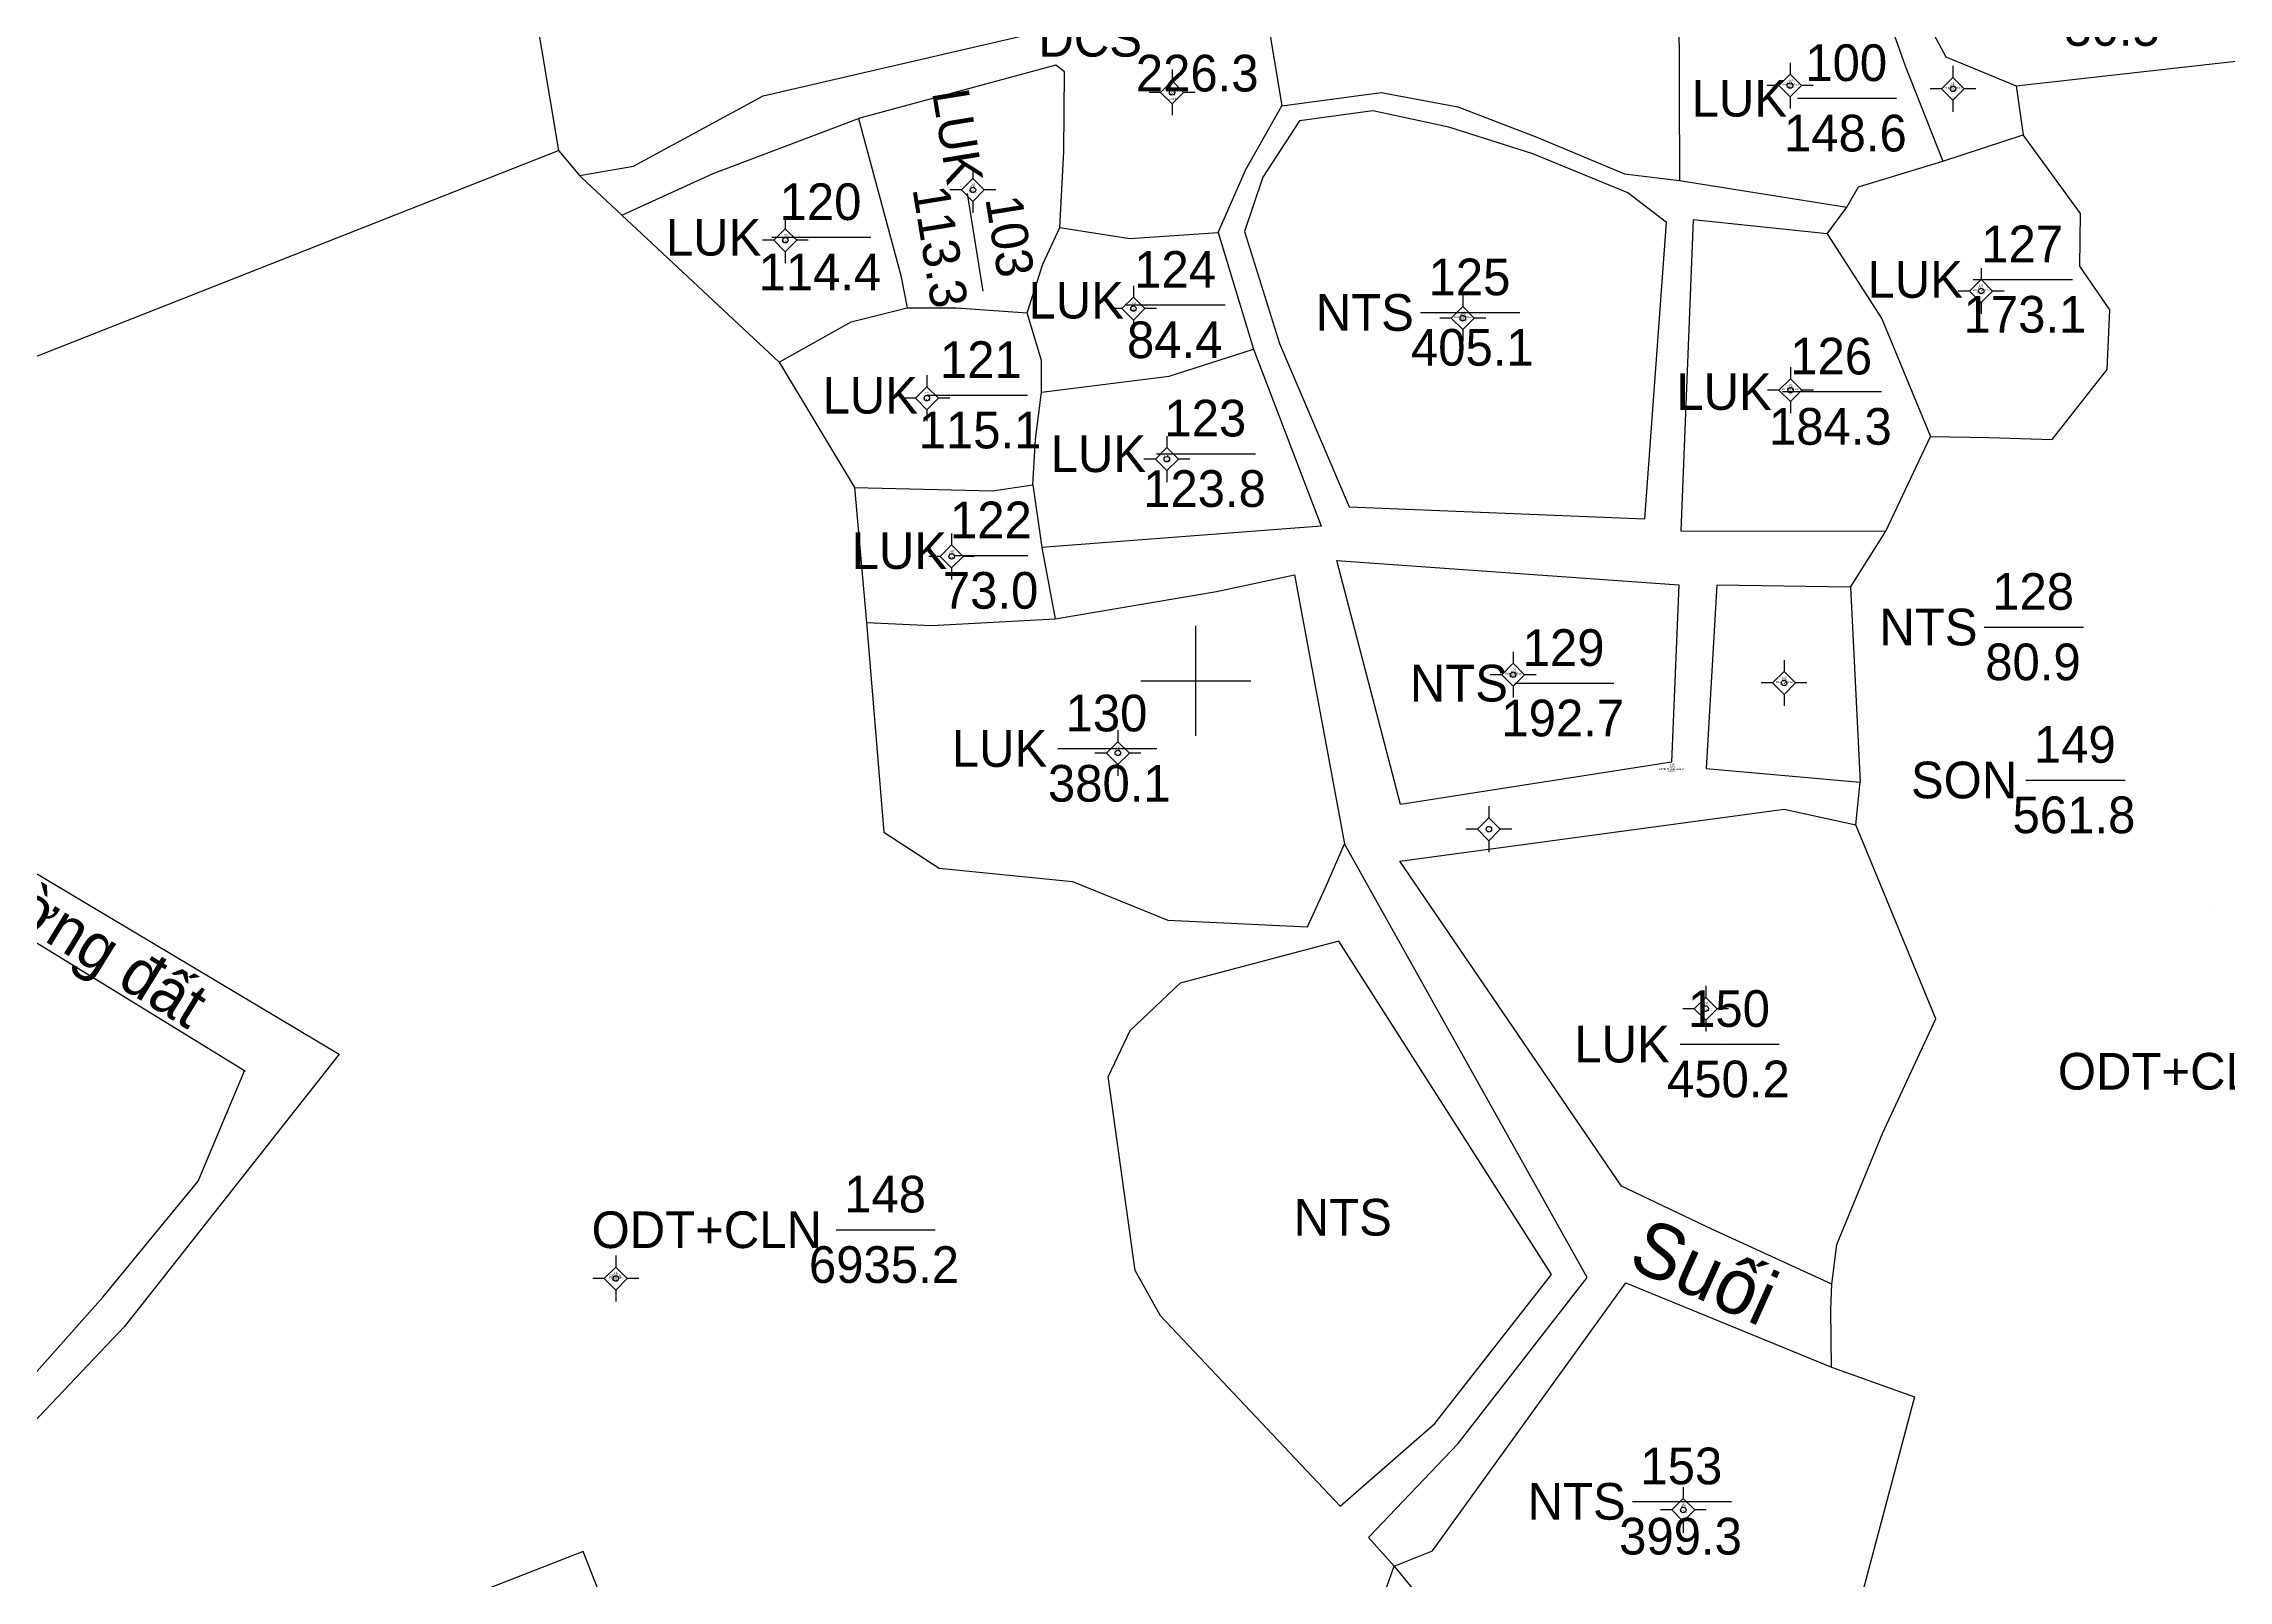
# Model space of a CAD drawing. Extents: x 550890 to 551618, y 1839259 to 1840146.
# Drawn here: x 551337.2 to 551456.3, y 1839651 to 1839734.7 of the extents above; entities that cross this region are included whole.
import ezdxf

# ---------------------------------------------------------------- set-up
doc = ezdxf.new("R2010")
doc.units = 0
for name, color, linetype in [('Level 10', 7, 'Continuous'), ('Level 11', 7, 'Continuous'), ('Level 13', 7, 'Continuous'), ('Level 14', 7, 'Continuous'), ('Level 15', 7, 'Continuous'), ('Level 2', 7, 'Continuous'), ('Level 23', 7, 'Continuous'), ('Level 31', 7, 'Continuous'), ('Level 33', 7, 'Continuous'), ('Level 4', 7, 'Continuous'), ('Level 48', 7, 'Continuous'), ('Level 63', 7, 'Continuous'), ('Level 7', 7, 'Continuous')]:
    doc.layers.add(name, color=color, linetype=linetype)

# ---------------------------------------------------------------- blocks, each defined once
blk = doc.blocks.new('MOCQH')
at = {"layer": 'Level 7'}
blk.add_circle((0, 0), 0.25, dxfattribs=at)

msp = doc.modelspace()

# ---------------------------------------------------------------- linework, layer by layer
at = {"layer": 'Level 10'}
for p, q in [((551362.29, 1839746.5), (551365.25, 1839728.92)), ((551426.31, 1839739.79), (551426.36, 1839727.27)), ((551444.72, 1839732.43), (551445.09, 1839729.77)), ((551440.71, 1839728.33), (551445.09, 1839729.77)), ((551365.25, 1839728.92), (551366.4, 1839727.55)), ((551368.7, 1839725.39), (551377.28, 1839717.38)), ((551377.28, 1839717.38), (551381.38, 1839710.54)), ((551437.61, 1839708.15), (551440.04, 1839713.31)), ((551381.38, 1839710.54), (551382.03, 1839703.18)), ((551391.11, 1839710.69), (551391.59, 1839707.26))]:
    msp.add_line(p, q, dxfattribs=at)
for points in [[(551366.4, 1839727.55), (551369.34, 1839728.05), (551376.41, 1839731.9), (551391.08, 1839735.29), (551391.5, 1839739.91)], [(551403.22, 1839739.36), (551403.92, 1839735.95), (551404.69, 1839731.35)], [(551438.79, 1839737.93), (551440.88, 1839734.01), (551444.72, 1839732.43)], [(551437.7, 1839736.24), (551438.67, 1839733.52), (551440.71, 1839728.33)], [(551444.72, 1839732.43), (551461.23, 1839734.3), (551462.66, 1839725.05), (551465.72, 1839711.47), (551471.66, 1839695.24), (551472.58, 1839687.31)], [(551392.57, 1839724.72), (551392.79, 1839728.86), (551392.84, 1839733.21), (551392.36, 1839733.57), (551381.61, 1839730.66)], [(551368.7, 1839725.39), (551373.68, 1839727.65), (551381.61, 1839730.66)], [(551381.61, 1839730.66), (551383.91, 1839722.1), (551384.25, 1839720.34)], [(551440.04, 1839713.31), (551443.23, 1839713.27), (551446.68, 1839713.16), (551449.68, 1839716.97), (551449.83, 1839720.23), (551448.18, 1839722.6), (551448.22, 1839725.47), (551445.09, 1839729.77)], [(551315.99, 1839701.89), (551327.61, 1839714.08), (551365.25, 1839728.92)], [(551435.49, 1839725.82), (551436.12, 1839726.93), (551440.71, 1839728.33)], [(551366.4, 1839727.55), (551366.49, 1839727.45), (551368.7, 1839725.39)], [(551390.79, 1839720.06), (551391.66, 1839722.72), (551392.57, 1839724.72)], [(551392.57, 1839724.72), (551396.39, 1839724.11), (551401.21, 1839724.44)], [(551434.42, 1839724.37), (551437.4, 1839719.73), (551440.04, 1839713.31)], [(551377.28, 1839717.38), (551381.2, 1839719.57), (551384.25, 1839720.34)], [(551384.25, 1839720.34), (551386.92, 1839720.33), (551390.79, 1839720.06)], [(551391.58, 1839715.73), (551391.58, 1839717.46), (551390.79, 1839720.06)], [(551391.58, 1839715.73), (551398.53, 1839716.6), (551403.14, 1839718.08)], [(551391.11, 1839710.69), (551391.25, 1839713.16), (551391.58, 1839715.73)], [(551381.38, 1839710.54), (551388.91, 1839710.36), (551391.11, 1839710.69)], [(551382.03, 1839703.18), (551385.59, 1839703.02), (551392.32, 1839703.38)], [(551382.03, 1839703.18), (551382.99, 1839691.75), (551386, 1839689.78), (551393.26, 1839689.05), (551398.47, 1839686.94), (551406.08, 1839686.59), (551407.07, 1839688.73)], [(551434.66, 1839667.1), (551434.94, 1839669.27), (551437.42, 1839675.31), (551440.33, 1839681.56), (551435.97, 1839692.15)]]:
    msp.add_lwpolyline(points, dxfattribs=at)
at = {"layer": 'Level 11'}
for p, q in [((551398.7, 1839733.33), (551398.7, 1839732.71)), ((551432.39, 1839733.08), (551431.77, 1839732.45)), ((551432.39, 1839733.7), (551432.39, 1839733.08)), ((551433.02, 1839732.45), (551432.39, 1839733.08)), ((551441.27, 1839732.9), (551440.64, 1839732.27)), ((551441.27, 1839733.52), (551441.27, 1839732.9)), ((551441.89, 1839732.27), (551441.27, 1839732.9)), ((551398.07, 1839732.08), (551397.45, 1839732.08)), ((551398.7, 1839732.71), (551398.07, 1839732.08)), ((551398.07, 1839732.08), (551398.7, 1839731.46)), ((551399.32, 1839732.08), (551398.7, 1839732.71)), ((551398.7, 1839731.46), (551399.32, 1839732.08)), ((551399.95, 1839732.08), (551399.32, 1839732.08)), ((551431.77, 1839732.45), (551431.14, 1839732.45)), ((551431.77, 1839732.45), (551432.39, 1839731.83)), ((551432.39, 1839731.83), (551433.02, 1839732.45)), ((551432.39, 1839731.83), (551432.39, 1839731.2)), ((551433.64, 1839732.45), (551433.02, 1839732.45)), ((551440.64, 1839732.27), (551440.02, 1839732.27)), ((551440.64, 1839732.27), (551441.27, 1839731.65)), ((551441.27, 1839731.65), (551441.89, 1839732.27)), ((551442.52, 1839732.27), (551441.89, 1839732.27)), ((551398.7, 1839731.46), (551398.7, 1839730.83)), ((551441.27, 1839731.65), (551441.27, 1839731.02)), ((551387.84, 1839727.38), (551387.21, 1839726.76)), ((551387.84, 1839728.01), (551387.84, 1839727.38)), ((551388.46, 1839726.76), (551387.84, 1839727.38)), ((551387.21, 1839726.76), (551386.59, 1839726.76)), ((551387.21, 1839726.76), (551387.84, 1839726.13)), ((551387.84, 1839726.13), (551388.46, 1839726.76)), ((551387.84, 1839726.13), (551387.84, 1839725.51)), ((551389.09, 1839726.76), (551388.46, 1839726.76)), ((551377.61, 1839724.64), (551376.99, 1839724.02)), ((551377.61, 1839725.27), (551377.61, 1839724.64)), ((551378.24, 1839724.02), (551377.61, 1839724.64)), ((551376.99, 1839724.02), (551376.36, 1839724.02)), ((551376.99, 1839724.02), (551377.61, 1839723.39)), ((551377.61, 1839723.39), (551378.24, 1839724.02)), ((551377.61, 1839723.39), (551377.61, 1839722.77)), ((551378.86, 1839724.02), (551378.24, 1839724.02)), ((551442.81, 1839722.5), (551442.81, 1839721.87)), ((551396.59, 1839721.54), (551396.59, 1839720.92)), ((551414.55, 1839721.02), (551414.55, 1839720.4)), ((551442.18, 1839721.25), (551441.56, 1839721.25)), ((551442.81, 1839721.87), (551442.18, 1839721.25)), ((551442.18, 1839721.25), (551442.81, 1839720.62)), ((551443.43, 1839721.25), (551442.81, 1839721.87)), ((551442.81, 1839720.62), (551443.43, 1839721.25)), ((551444.06, 1839721.25), (551443.43, 1839721.25)), ((551395.96, 1839720.29), (551395.34, 1839720.29)), ((551396.59, 1839720.92), (551395.96, 1839720.29)), ((551395.96, 1839720.29), (551396.59, 1839719.67)), ((551397.21, 1839720.29), (551396.59, 1839720.92)), ((551396.59, 1839719.67), (551397.21, 1839720.29)), ((551397.84, 1839720.29), (551397.21, 1839720.29)), ((551414.55, 1839720.4), (551413.92, 1839719.77)), ((551415.17, 1839719.77), (551414.55, 1839720.4)), ((551442.81, 1839720.62), (551442.81, 1839720)), ((551396.59, 1839719.67), (551396.59, 1839719.04)), ((551413.92, 1839719.77), (551413.3, 1839719.77)), ((551413.92, 1839719.77), (551414.55, 1839719.15)), ((551414.55, 1839719.15), (551415.17, 1839719.77)), ((551414.55, 1839719.15), (551414.55, 1839718.52)), ((551415.8, 1839719.77), (551415.17, 1839719.77)), ((551385.33, 1839716.66), (551385.33, 1839716.03)), ((551432.41, 1839716.47), (551431.78, 1839715.84)), ((551432.41, 1839717.09), (551432.41, 1839716.47)), ((551433.03, 1839715.84), (551432.41, 1839716.47)), ((551384.71, 1839715.41), (551384.08, 1839715.41)), ((551385.33, 1839716.03), (551384.71, 1839715.41)), ((551384.71, 1839715.41), (551385.33, 1839714.78)), ((551385.96, 1839715.41), (551385.33, 1839716.03)), ((551385.33, 1839714.78), (551385.96, 1839715.41)), ((551386.58, 1839715.41), (551385.96, 1839715.41)), ((551431.78, 1839715.84), (551431.16, 1839715.84)), ((551431.78, 1839715.84), (551432.41, 1839715.22)), ((551432.41, 1839715.22), (551433.03, 1839715.84)), ((551432.41, 1839715.22), (551432.41, 1839714.59)), ((551433.66, 1839715.84), (551433.03, 1839715.84)), ((551385.33, 1839714.78), (551385.33, 1839714.16)), ((551398.41, 1839712.71), (551397.79, 1839712.08)), ((551398.41, 1839713.33), (551398.41, 1839712.71)), ((551399.04, 1839712.08), (551398.41, 1839712.71)), ((551397.79, 1839712.08), (551397.16, 1839712.08)), ((551397.79, 1839712.08), (551398.41, 1839711.46)), ((551398.41, 1839711.46), (551399.04, 1839712.08)), ((551398.41, 1839711.46), (551398.41, 1839710.83)), ((551399.66, 1839712.08), (551399.04, 1839712.08)), ((551386.68, 1839708.03), (551386.68, 1839707.41)), ((551386.05, 1839706.78), (551385.43, 1839706.78)), ((551386.68, 1839707.41), (551386.05, 1839706.78)), ((551386.05, 1839706.78), (551386.68, 1839706.16)), ((551387.3, 1839706.78), (551386.68, 1839707.41)), ((551386.68, 1839706.16), (551387.3, 1839706.78)), ((551387.93, 1839706.78), (551387.3, 1839706.78)), ((551386.68, 1839706.16), (551386.68, 1839705.53)), ((551417.29, 1839700.96), (551416.67, 1839700.33)), ((551417.29, 1839701.58), (551417.29, 1839700.96)), ((551417.92, 1839700.33), (551417.29, 1839700.96)), ((551432.06, 1839701.13), (551432.06, 1839700.5)), ((551416.67, 1839700.33), (551416.04, 1839700.33)), ((551416.67, 1839700.33), (551417.29, 1839699.71)), ((551417.29, 1839699.71), (551417.92, 1839700.33)), ((551417.29, 1839699.71), (551417.29, 1839699.08)), ((551418.54, 1839700.33), (551417.92, 1839700.33)), ((551431.44, 1839699.88), (551430.81, 1839699.88)), ((551432.06, 1839700.5), (551431.44, 1839699.88)), ((551431.44, 1839699.88), (551432.06, 1839699.25)), ((551432.69, 1839699.88), (551432.06, 1839700.5)), ((551432.06, 1839699.25), (551432.69, 1839699.88)), ((551433.31, 1839699.88), (551432.69, 1839699.88)), ((551432.06, 1839699.25), (551432.06, 1839698.63)), ((551395.74, 1839697.31), (551395.74, 1839696.68)), ((551395.12, 1839696.06), (551394.49, 1839696.06)), ((551395.74, 1839696.68), (551395.12, 1839696.06)), ((551395.12, 1839696.06), (551395.74, 1839695.43)), ((551396.37, 1839696.06), (551395.74, 1839696.68)), ((551395.74, 1839695.43), (551396.37, 1839696.06)), ((551396.99, 1839696.06), (551396.37, 1839696.06)), ((551395.74, 1839695.43), (551395.74, 1839694.81)), ((551415.97, 1839692.53), (551415.34, 1839691.91)), ((551415.97, 1839693.16), (551415.97, 1839692.53)), ((551416.59, 1839691.91), (551415.97, 1839692.53)), ((551415.34, 1839691.91), (551414.72, 1839691.91)), ((551415.34, 1839691.91), (551415.97, 1839691.28)), ((551415.97, 1839691.28), (551416.59, 1839691.91)), ((551415.97, 1839691.28), (551415.97, 1839690.66)), ((551417.22, 1839691.91), (551416.59, 1839691.91)), ((551427.79, 1839683.37), (551427.79, 1839682.74)), ((551427.17, 1839682.12), (551426.54, 1839682.12)), ((551427.79, 1839682.74), (551427.17, 1839682.12)), ((551427.17, 1839682.12), (551427.79, 1839681.49)), ((551428.42, 1839682.12), (551427.79, 1839682.74)), ((551427.79, 1839681.49), (551428.42, 1839682.12)), ((551429.04, 1839682.12), (551428.42, 1839682.12)), ((551427.79, 1839681.49), (551427.79, 1839680.87)), ((551368.37, 1839668.66), (551368.37, 1839668.03)), ((551367.74, 1839667.41), (551367.12, 1839667.41)), ((551368.37, 1839668.03), (551367.74, 1839667.41)), ((551367.74, 1839667.41), (551368.37, 1839666.78)), ((551368.99, 1839667.41), (551368.37, 1839668.03)), ((551368.37, 1839666.78), (551368.99, 1839667.41)), ((551369.62, 1839667.41), (551368.99, 1839667.41)), ((551368.37, 1839666.78), (551368.37, 1839666.16)), ((551426.57, 1839656.04), (551426.57, 1839655.41)), ((551425.95, 1839654.79), (551425.32, 1839654.79)), ((551426.57, 1839655.41), (551425.95, 1839654.79)), ((551425.95, 1839654.79), (551426.57, 1839654.16)), ((551427.2, 1839654.79), (551426.57, 1839655.41)), ((551426.57, 1839654.16), (551427.2, 1839654.79)), ((551427.82, 1839654.79), (551427.2, 1839654.79)), ((551426.57, 1839654.16), (551426.57, 1839653.54))]:
    msp.add_line(p, q, dxfattribs=at)
for centre in [(551398.7, 1839732.08), (551432.39, 1839732.45), (551441.27, 1839732.27), (551387.84, 1839726.76), (551377.61, 1839724.02), (551442.81, 1839721.25), (551396.59, 1839720.29), (551414.55, 1839719.77), (551385.33, 1839715.41), (551432.41, 1839715.84), (551398.41, 1839712.08), (551386.68, 1839706.78), (551417.29, 1839700.33), (551432.06, 1839699.88), (551395.74, 1839696.06), (551415.97, 1839691.91), (551427.79, 1839682.12), (551368.37, 1839667.41), (551426.57, 1839654.79)]:
    msp.add_circle(centre, 0.15, dxfattribs=at)
at = {"layer": 'Level 13'}
for p, q in [((551440.88, 1839733.16), (551440.88, 1839733.16)), ((551398.69, 1839732.14), (551398.69, 1839732.14)), ((551432.64, 1839732.85), (551432.64, 1839732.85)), ((551432.79, 1839731.76), (551438.19, 1839731.76)), ((551387.52, 1839726.57), (551388.38, 1839721.24)), ((551387.66, 1839726.86), (551387.66, 1839726.86)), ((551376.76, 1839724.06), (551376.76, 1839724.06)), ((551376.87, 1839724.19), (551382.27, 1839724.19)), ((551442.38, 1839721.88), (551447.78, 1839721.88)), ((551442.59, 1839721.52), (551442.59, 1839721.52)), ((551396.19, 1839720.49), (551401.59, 1839720.49)), ((551396.67, 1839720.25), (551396.67, 1839720.25)), ((551412.25, 1839720.08), (551417.65, 1839720.08)), ((551414.67, 1839720.02), (551414.67, 1839720.02)), ((551432.71, 1839716.69), (551432.71, 1839716.69)), ((551385, 1839715.38), (551385, 1839715.38)), ((551385.41, 1839715.57), (551390.81, 1839715.57)), ((551431.97, 1839715.77), (551437.37, 1839715.77)), ((551398.21, 1839712.7), (551398.21, 1839712.7)), ((551397.85, 1839712.38), (551403.25, 1839712.38)), ((551386.68, 1839706.88), (551386.68, 1839706.88)), ((551386.83, 1839706.83), (551390.84, 1839706.83)), ((551442.98, 1839702.93), (551448.38, 1839702.93)), ((551417.38, 1839699.87), (551422.78, 1839699.87)), ((551417.76, 1839699.94), (551417.76, 1839699.94)), ((551432.01, 1839699.87), (551432.01, 1839699.87)), ((551392.46, 1839696.31), (551397.86, 1839696.31)), ((551394.88, 1839696.25), (551394.88, 1839696.25)), ((551445.25, 1839694.59), (551450.65, 1839694.59)), ((551416.88, 1839692.16), (551416.88, 1839692.16)), ((551455.21, 1839687.53), (551455.21, 1839687.53)), ((551426.4, 1839680.19), (551431.8, 1839680.19)), ((551428.81, 1839680.13), (551428.81, 1839680.13)), ((551380.39, 1839670.07), (551385.79, 1839670.07)), ((551382.8, 1839670.01), (551382.8, 1839670.01)), ((551423.8, 1839655.26), (551429.2, 1839655.26)), ((551426.22, 1839655.2), (551426.22, 1839655.2))]:
    msp.add_line(p, q, dxfattribs=at)
at = {"layer": 'Level 14'}
msp.add_lwpolyline([(551356.25, 1839648.49), (551358.65, 1839642.34), (551369, 1839646.38), (551366.6, 1839652.53)], close=True, dxfattribs=at)
at = {"layer": 'Level 23'}
msp.add_line((551409.07, 1839646.92), (551410.81, 1839651.73), dxfattribs=at)
for points in [[(551315.99, 1839701.89), (551353.29, 1839679.65), (551341.58, 1839664.79), (551329.26, 1839651.81), (551325.29, 1839647.43), (551325.17, 1839647.25), (551322.34, 1839642.25), (551322.23, 1839641.96), (551321.37, 1839637.76)], [(551315.54, 1839609.1), (551319.16, 1839636.38), (551320.63, 1839643.01), (551324.07, 1839648.01), (551340.43, 1839666.41), (551345.61, 1839672.71), (551348.13, 1839678.73), (551314.82, 1839699.19)]]:
    msp.add_lwpolyline(points, dxfattribs=at)
at = {"layer": 'Level 31'}
for p, q in [((551426.36, 1839727.27), (551435.49, 1839725.82)), ((551434.42, 1839724.37), (551435.49, 1839725.82)), ((551401.21, 1839724.44), (551403.14, 1839718.08)), ((551435.69, 1839705.1), (551437.61, 1839708.15)), ((551391.59, 1839707.26), (551392.32, 1839703.38)), ((551435.69, 1839705.1), (551436.21, 1839694.47)), ((551435.97, 1839692.15), (551436.21, 1839694.47)), ((551407.07, 1839688.73), (551408.09, 1839691.11))]:
    msp.add_line(p, q, dxfattribs=at)
for points in [[(551404.69, 1839731.35), (551410.09, 1839732.08), (551414.28, 1839731.29), (551418.58, 1839729.64), (551423.37, 1839727.64), (551426.36, 1839727.27)], [(551401.21, 1839724.44), (551402.71, 1839727.88), (551404.69, 1839731.35)], [(551425.66, 1839724.98), (551423.54, 1839726.61), (551418.37, 1839728.73), (551413.78, 1839730.18), (551409.64, 1839731.07), (551405.65, 1839730.53), (551403.65, 1839727.46), (551402.64, 1839724.49), (551404.55, 1839718.39), (551408.36, 1839709.49), (551424.47, 1839708.83), (551425.66, 1839724.98)], [(551434.42, 1839724.37), (551427.1, 1839725.13), (551426.43, 1839708.17), (551437.61, 1839708.15)], [(551403.14, 1839718.08), (551406.83, 1839708.43), (551391.59, 1839707.26)], [(551392.32, 1839703.38), (551401.12, 1839704.87), (551405.37, 1839705.78), (551408.09, 1839691.11)], [(551426.33, 1839705.24), (551425.93, 1839695.57), (551411.15, 1839693.25), (551407.68, 1839706.55), (551426.33, 1839705.24)], [(551435.69, 1839705.1), (551428.39, 1839705.21), (551427.81, 1839695.22), (551436.21, 1839694.47)], [(551434.66, 1839667.1), (551428.13, 1839670.1), (551423.2, 1839672.45), (551411.12, 1839690.16), (551432.07, 1839693), (551435.97, 1839692.15)], [(551410.81, 1839651.73), (551409.4, 1839653.29), (551414.29, 1839658.41), (551421.33, 1839667.46), (551408.09, 1839691.11)], [(551410.81, 1839651.73), (551412.9, 1839652.57), (551423.44, 1839667.18), (551434.65, 1839662.57)], [(551434.65, 1839662.57), (551434.61, 1839665.72), (551434.66, 1839667.1)], [(551434.65, 1839662.57), (551439.17, 1839660.96), (551434.42, 1839643.06)], [(551410.81, 1839651.73), (551412.59, 1839649.54), (551423.22, 1839646.32), (551434.42, 1839643.06)]]:
    msp.add_lwpolyline(points, dxfattribs=at)
at = {"layer": 'Level 33'}
for p, q in [((551407.79, 1839685.8), (551399.13, 1839683.51)), ((551419.39, 1839667.63), (551407.79, 1839685.8)), ((551399.13, 1839683.51), (551396.4, 1839680.92)), ((551396.4, 1839680.92), (551395.21, 1839678.42)), ((551413.03, 1839659.51), (551419.39, 1839667.63)), ((551398.07, 1839665.37), (551407.86, 1839655)), ((551407.86, 1839655), (551413.03, 1839659.51))]:
    msp.add_line(p, q, dxfattribs=at)
msp.add_lwpolyline([(551398.07, 1839665.37), (551396.69, 1839667.84), (551395.21, 1839678.42)], dxfattribs=at)
at = {"layer": 'Level 63'}
for points in [[(551400, 1839697), (551400, 1839703)], [(551397, 1839700), (551403, 1839700)]]:
    msp.add_lwpolyline(points, dxfattribs=at)

# ---------------------------------------------------------------- block references
at = {"layer": 'Level 7', "xscale": 0.10002421442807384, "yscale": 0.10002421442807384}
msp.add_blockref('MOCQH', (551348.13, 1839678.73), dxfattribs=at)
msp.add_blockref('MOCQH', (551348.13, 1839678.73), dxfattribs=at)

# ---------------------------------------------------------------- texts
at = {"layer": 'Level 13'}
for s, p in [('100', (551433.22, 1839732.7)), ('120', (551377.3, 1839725.12)), ('127', (551442.81, 1839722.82)), ('124', (551396.63, 1839721.43)), ('125', (551412.68, 1839721.02)), ('126', (551432.4, 1839716.7)), ('121', (551386.04, 1839716.51)), ('123', (551398.28, 1839713.32)), ('122', (551386.59, 1839707.77)), ('128', (551443.41, 1839703.87)), ('129', (551417.81, 1839700.81)), ('130', (551392.89, 1839697.24)), ('149', (551445.68, 1839695.53)), ('150', (551426.83, 1839681.13)), ('148', (551380.82, 1839671.01)), ('153', (551424.23, 1839656.19))]:
    msp.add_text(s, height=2, dxfattribs=at).set_placement(p)
msp.add_text('103', height=2, rotation=279.2206, dxfattribs=at).set_placement((551388.51, 1839726.29))
at = {"layer": 'Level 15'}
for s, p in [('Khối 2', (551398.53, 1839731.67)), ('DCS', (551398.57, 1839731.91)), ('102', (551398.62, 1839732.03)), ('.', (551398.71, 1839731.79)), ('Đinh Thế Thao', (551431.95, 1839732.46)), ('Khối 2', (551432.2, 1839732.34)), ('LUK', (551432.25, 1839732.58)), ('100', (551432.29, 1839732.7)), ('Đinh Thế Thao', (551440.82, 1839732.28)), ('Khối 2', (551441.07, 1839732.16)), ('LUK', (551441.12, 1839732.4)), ('98', (551441.19, 1839732.52)), ('LUK', (551387.69, 1839726.88)), ('103', (551387.73, 1839727)), ('Khối 2', (551387.64, 1839726.64)), ('.', (551387.82, 1839726.76)), ('Khối 2', (551377.42, 1839723.9)), ('LUK', (551377.47, 1839724.14)), ('120', (551377.51, 1839724.26)), ('.', (551377.6, 1839724.02)), ('Đinh Thế Thao', (551442.36, 1839721.25)), ('Khối 2', (551442.61, 1839721.13)), ('LUK', (551442.66, 1839721.37)), ('127', (551442.69, 1839721.49)), ('Khối 2', (551396.39, 1839720.18)), ('LUK', (551396.44, 1839720.42)), ('124', (551396.48, 1839720.54)), ('.', (551396.57, 1839720.3)), ('Đinh Thế Thao', (551414.1, 1839719.78)), ('BCS', (551414.41, 1839719.9)), ('125', (551414.44, 1839720.02)), ('Khối 2', (551414.35, 1839719.66)), ('Khối 2', (551385.14, 1839715.29)), ('LUK', (551385.19, 1839715.53)), ('121', (551385.23, 1839715.65)), ('.', (551385.32, 1839715.41)), ('Đinh Thế Thao', (551431.96, 1839715.85)), ('Khối 2', (551432.21, 1839715.73)), ('LUK', (551432.26, 1839715.97)), ('126', (551432.3, 1839716.09)), ('Khối 2', (551398.22, 1839711.97)), ('LUK', (551398.27, 1839712.21)), ('123', (551398.31, 1839712.33)), ('.', (551398.4, 1839712.09)), ('Khối 2', (551386.48, 1839706.67)), ('LUK', (551386.53, 1839706.91)), ('122', (551386.57, 1839707.03)), ('.', (551386.66, 1839706.79)), ('Đinh Thế Thao', (551416.85, 1839700.34)), ('Khối 2', (551417.1, 1839700.22)), ('BCS', (551417.16, 1839700.46)), ('129', (551417.19, 1839700.58)), ('Đinh Thế Thao', (551431.62, 1839699.88)), ('Khối 2', (551431.87, 1839699.76)), ('BCS', (551431.93, 1839700)), ('128', (551431.96, 1839700.12)), ('Khối 2', (551395.55, 1839695.94)), ('LUK', (551395.6, 1839696.18)), ('130', (551395.64, 1839696.3)), ('.', (551395.73, 1839696.06)), ('UBND Thị trấn quản lý', (551425.25, 1839695.14)), ('Khối 2', (551425.76, 1839695.02)), ('SON', (551425.81, 1839695.26)), ('149', (551425.85, 1839695.38)), ('Khối 2', (551427.6, 1839682)), ('LUK', (551427.65, 1839682.24)), ('150', (551427.69, 1839682.36)), ('.', (551427.78, 1839682.12)), ('Hồ Văn Hữu', (551367.99, 1839667.41)), ('ODT+CLN', (551368.02, 1839667.53)), ('Khối 2', (551368.17, 1839667.29)), ('148', (551368.26, 1839667.65)), ('Khối 2', (551426.38, 1839654.67)), ('BCS', (551426.44, 1839654.91)), ('153', (551426.47, 1839655.03)), ('.', (551426.56, 1839654.79))]:
    msp.add_text(s, height=0.1, dxfattribs=at).set_placement(p)
at = {"layer": 'Level 2'}
for s, p in [('DCS', (551391.41, 1839734.03)), ('LUK', (551427.02, 1839730.76)), ('LUK', (551371.1, 1839723.18)), ('LUK', (551436.61, 1839720.88)), ('LUK', (551390.87, 1839719.75)), ('NTS', (551406.53, 1839719.08)), ('LUK', (551379.64, 1839714.57)), ('LUK', (551426.19, 1839714.77)), ('LUK', (551392.08, 1839711.38)), ('LUK', (551381.23, 1839706.1)), ('NTS', (551437.26, 1839701.93)), ('NTS', (551411.66, 1839698.87)), ('LUK', (551386.69, 1839695.31)), ('SON', (551438.98, 1839693.59)), ('LUK', (551420.63, 1839679.19)), ('ODT+CLN', (551446.99, 1839677.71)), ('ODT+CLN', (551367.05, 1839669.07)), ('NTS', (551405.33, 1839669.75)), ('NTS', (551418.08, 1839654.26))]:
    msp.add_text(s, height=2, dxfattribs=at).set_placement(p)
msp.add_text('LUK', height=2, rotation=279.2206, dxfattribs=at).set_placement((551385.61, 1839732.09))
at = {"layer": 'Level 4'}
for s, p in [('30.5', (551447.34, 1839734.62)), ('226.3', (551396.72, 1839732.13)), ('148.6', (551432.06, 1839728.86)), ('114.4', (551376.15, 1839721.29)), ('173.1', (551441.85, 1839718.98)), ('84.4', (551396.24, 1839717.59)), ('405.1', (551411.72, 1839717.18)), ('115.1', (551384.88, 1839712.67)), ('184.3', (551431.24, 1839712.87)), ('123.8', (551397.12, 1839709.48)), ('73.0', (551386.2, 1839703.93)), ('80.9', (551443.03, 1839700.03)), ('192.7', (551416.65, 1839696.97)), ('380.1', (551391.93, 1839693.41)), ('561.8', (551444.52, 1839691.69)), ('450.2', (551425.68, 1839677.29)), ('6935.2', (551378.9, 1839667.17)), ('399.3', (551423.07, 1839652.36))]:
    msp.add_text(s, height=2, dxfattribs=at).set_placement(p)
msp.add_text('113.3', height=2, rotation=279.2206, dxfattribs=at).set_placement((551384.54, 1839726.82))
at = {"layer": 'Level 48'}
for s, height, rotation, p in [('đường đất', 2.5, 328.3632, (551331.79, 1839689.15)), ('Suối', 3, 335.7311, (551423.45, 1839668.07))]:
    msp.add_text(s, height=height, rotation=rotation, dxfattribs=at).set_placement(p)

doc.saveas('drawing.dxf')
